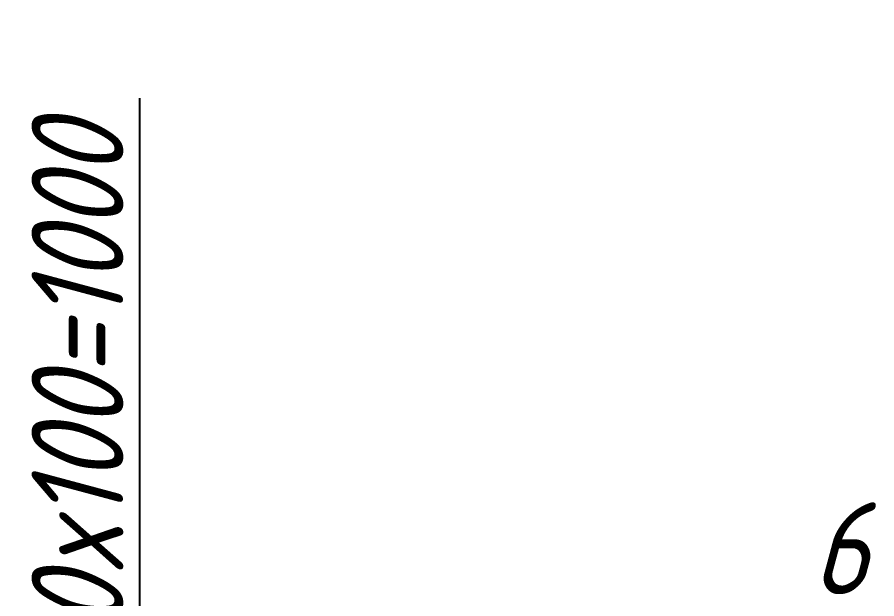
# Model space of a CAD drawing. Header units: millimetres. Extents: x -1004 to 900128, y -352756 to 107728.
# Drawn here: x 24932 to 28209, y -64648 to -62432 of the extents above; entities that cross this region are included whole.
import ezdxf

# ---------------------------------------------------------------- set-up
doc = ezdxf.new("R2010")
doc.units = ezdxf.units.MM
doc.layers.add('size', color=45, linetype='Continuous', lineweight=20)
doc.layers.add('text', color=13, linetype='Continuous', lineweight=20)
doc.styles.add('Structures', font='isocpeur.ttf', dxfattribs={"width": 0.85, "oblique": 15})
doc.dimstyles.new('structures 3.5 50', dxfattribs={"dimtxt": 3.5, "dimasz": 2, "dimexe": 1.25, "dimexo": 0.625, "dimtad": 1, "dimlfac": 0.5, "dimtxsty": 'Structures', "dimblk": 'OBLIQUE', "dimcen": 2.5, "dimdle": 1.5, "dimadec": 0, "dimazin": 0, "dimtfac": 1, "dimtmove": 0, "dimatfit": 3, "dimfxl": 1, "dimarcsym": 0})

# ---------------------------------------------------------------- blocks, each defined once
blk = doc.blocks.new('_Oblique')
at = {"color": 0, "linetype": 'ByBlock', "lineweight": -2}
blk.add_line((-0.5, -0.5), (0.5, 0.5), dxfattribs=at)
blk = doc.blocks.new('*D450')
at = {"layer": 'Defpoints', "color": 0, "transparency": 16777216}
for p in [(25399.1, -65212.1), (26399.1, -65212.1), (26399.1, -67212.1)]:
    blk.add_point(p, dxfattribs=at)
at = {"layer": 'size', "color": 0, "lineweight": -2, "transparency": 16777216}
for p, q in [((25399.1, -65212.1), (25399.1, -62740.5)), ((26336.6, -65212.1), (25274.1, -65212.1)), ((25399.1, -67362.1), (25399.1, -65212.1)), ((26336.6, -67212.1), (25274.1, -67212.1))]:
    blk.add_line(p, q, dxfattribs=at)
at = {"layer": 'size', "color": 0, "lineweight": -2, "transparency": 16777216, "xscale": 200, "yscale": 200, "zscale": 200}
for p, rotation in [((25399.1, -65212.1), 90), ((25399.1, -67212.1), 270)]:
    blk.add_blockref('_Oblique', p, dxfattribs=dict(at, rotation=rotation))
at = {"layer": 'size', "color": 0, "transparency": 16777216, "insert": (25161.6, -63876.3), "char_height": 350, "attachment_point": 5, "rotation": 90, "style": 'Structures'}
blk.add_mtext('10x100=1000', dxfattribs=at)

msp = doc.modelspace()

# ---------------------------------------------------------------- texts
at = {"layer": 'text', "insert": (28067.602, -64455.367), "char_height": 350, "width": 350, "attachment_point": 5, "style": 'Structures'}
msp.add_mtext('6', dxfattribs=at)

# ---------------------------------------------------------------- dimensions: what is measured, and where the dimension line sits
at = {"layer": 'size'}
dim = msp.add_linear_dim(base=(25399.077, -65212.08), p1=(26399.077, -67212.08), p2=(26399.077, -65212.08), angle=90, text='10x100=<>', dimstyle='structures 3.5 50', dxfattribs=at)
dim.commit()
dim.dimension.update_dxf_attribs({"geometry": '*D450', "text_midpoint": (25161.577, -63876.314)})

doc.saveas('drawing.dxf')
